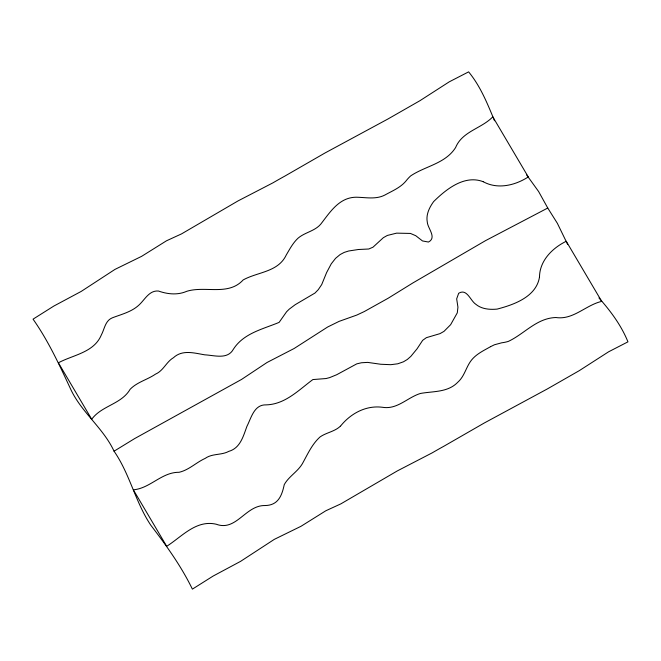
<?xml version="1.0" encoding="UTF-8"?>
<svg xmlns="http://www.w3.org/2000/svg" width="661" height="661" viewBox="0 0 661 661"><rect width="100%" height="100%" fill="white"/><g stroke="black" fill="none" stroke-linecap="round" stroke-linejoin="round"><path stroke-width="0.99" d="M539.492 277.017C539.673 260.674 552.389 248.024 566.246 241.273L601.717 301.383C585.712 305.093 573.36 320.114 555.918 317.528C536.724 318.057 524.462 333.863 508.35 341.398A39.966 39.164 24.4 0 1 501.732 342.795L494.42 344.778L490.52 346.695M539.492 277.025C536.393 296.756 514.084 304.688 497.072 309.108C489.76 309.769 481.662 309.183 475.796 304.258C470.343 300.73 466.98 288.138 458.676 293.269L456.668 298.871L457.941 307.175L457.288 312.835L450.637 324.683L443.961 331.392L439.97 333.648L426.386 337.664L422.652 340.341L417.041 348.851L410.845 356.37L407.35 359.452L403.425 361.815L397.79 363.79L390.758 364.69L380.703 364.252L367.623 362.393L361.443 362.765L356.775 363.856L336.623 374.762L329.665 377.605L326.03 378.546L312.876 379.563C298.598 390.114 285.221 404.325 266.143 404.879C254.146 404.416 251.296 417.818 246.95 426.295C243.265 436.243 240.323 448.141 228.731 451.38C221.41 455.388 212.305 453.297 205.191 458.387C196.168 462.46 188.947 470.029 179.09 472.293C161.722 472.086 150.187 488.396 133.348 489.818L166.688 546.308C181.949 536.625 196.135 519.563 216.254 524.231C236.308 531.717 245.479 505.202 264.929 505.541C278.058 505.425 281.842 495.957 284.255 484.629C288.741 476.49 297.467 471.855 302.275 463.873C307.522 454.487 311.926 444.217 320.122 436.896C326.418 432.501 334.648 431.65 340.39 426.188M340.63 425.973C350.735 413.447 365.996 405.152 382.397 407.275C397.352 409.82 407.416 397.426 420.479 393.452C433.418 391.097 447.943 392.593 457.933 382.091C464.617 376.192 466.079 366.872 471.516 360.071C476.432 353.974 483.621 350.594 490.288 346.827M598.957 297.946C610.648 311.124 621.29 325.394 627.95 341.844L608.591 351.809L579.267 370.664L547.225 388.999L484.348 422.957L444.192 446.059A64.018 7.428 -30.5 0 0 432.22 452.843L397.319 470.913L340.828 503.88L325.84 510.763L300.995 526.296L274.298 539.368L240.579 561.363L213.156 576.045L192.384 589.133C181.288 566.27 166.308 545.449 150.882 525.313C135.373 502.286 129.911 474.053 114.056 451.199L134.596 438.615L241.546 379.431L267.036 362.492L294.153 348.487L327.633 327.013L339.085 321.378L356.783 315.074L364.318 311.538L388.156 298.243L412.894 282.933L485.471 240.678L547.754 208.025L557.38 223.344L567.675 244.504M483.241 181.725C464.617 174.479 446.225 189.153 433.624 201.605C429.394 207.438 425.849 214.643 427.279 222.046C427.667 228.417 437.128 237.563 428.452 242.042L422.486 240.943L415.761 235.713L410.431 233.432L396.608 233.143L387.329 235.448L383.339 237.696L372.994 247.189L368.755 249.007L358.411 249.503L348.653 250.998L344.174 252.419L340.126 254.559L335.557 258.344L331.244 263.846L326.6 272.588L321.7 284.594L318.288 289.642L314.983 293.046L295.252 304.655L289.254 309.133L286.601 311.744L279.124 322.378C262.764 329.203 243.603 333.194 233.341 349.297C227.483 359.848 214.362 355.288 204.77 354.833C194.194 353.048 182.32 349.429 173.455 357.717C166.291 361.881 163.465 370.738 155.475 374.151C147.337 379.769 137.133 382.033 130.11 389.304C121.434 404.259 101.53 405.623 91.722 419.281L58.383 362.79C73.429 354.783 94.118 352.536 101.397 334.83C104.578 328.856 105.215 320.659 112.378 317.801C121.55 314.289 131.589 311.926 138.992 305.018C144.875 299.664 149.146 290.245 158.425 291.022C167.63 294.244 177.561 295.302 186.749 291.311C205.199 285.535 228.318 296.227 243.157 279.95C257.716 271.82 278.116 272.266 286.271 254.972C289.749 249.073 292.988 242.876 298.07 238.167C304.812 232.358 314.619 231.218 320.643 224.286C329.872 212.454 338.994 197.424 356.048 197.218C365.665 197.333 375.828 199.721 384.867 195.045C392.295 190.913 400.64 187.584 406.135 180.808A39.966 39.164 24.4 0 1 410.679 175.9C425.403 165.977 445.299 163.73 455.603 147.56C462.229 131.308 481.481 128.598 492.8 116.84L528.279 176.941C515.159 185.427 497.659 189.674 483.257 181.725M526.437 174.628L538.641 191.574L547.754 208.025M114.056 451.199C103.463 428.369 82.171 412.902 71.214 390.329C59.87 365.946 48.575 341.183 33.05 319.156L53.822 306.068L81.245 291.394L114.964 269.399L141.661 256.319L166.506 240.786L181.494 233.911L237.993 200.936L272.886 182.866A64.018 7.428 -30.5 0 1 284.866 176.09L325.014 152.98L387.891 119.021L419.942 100.695L449.257 81.832L468.616 71.867C480.497 86.252 487.454 103.703 494.511 120.748"/></g></svg>
